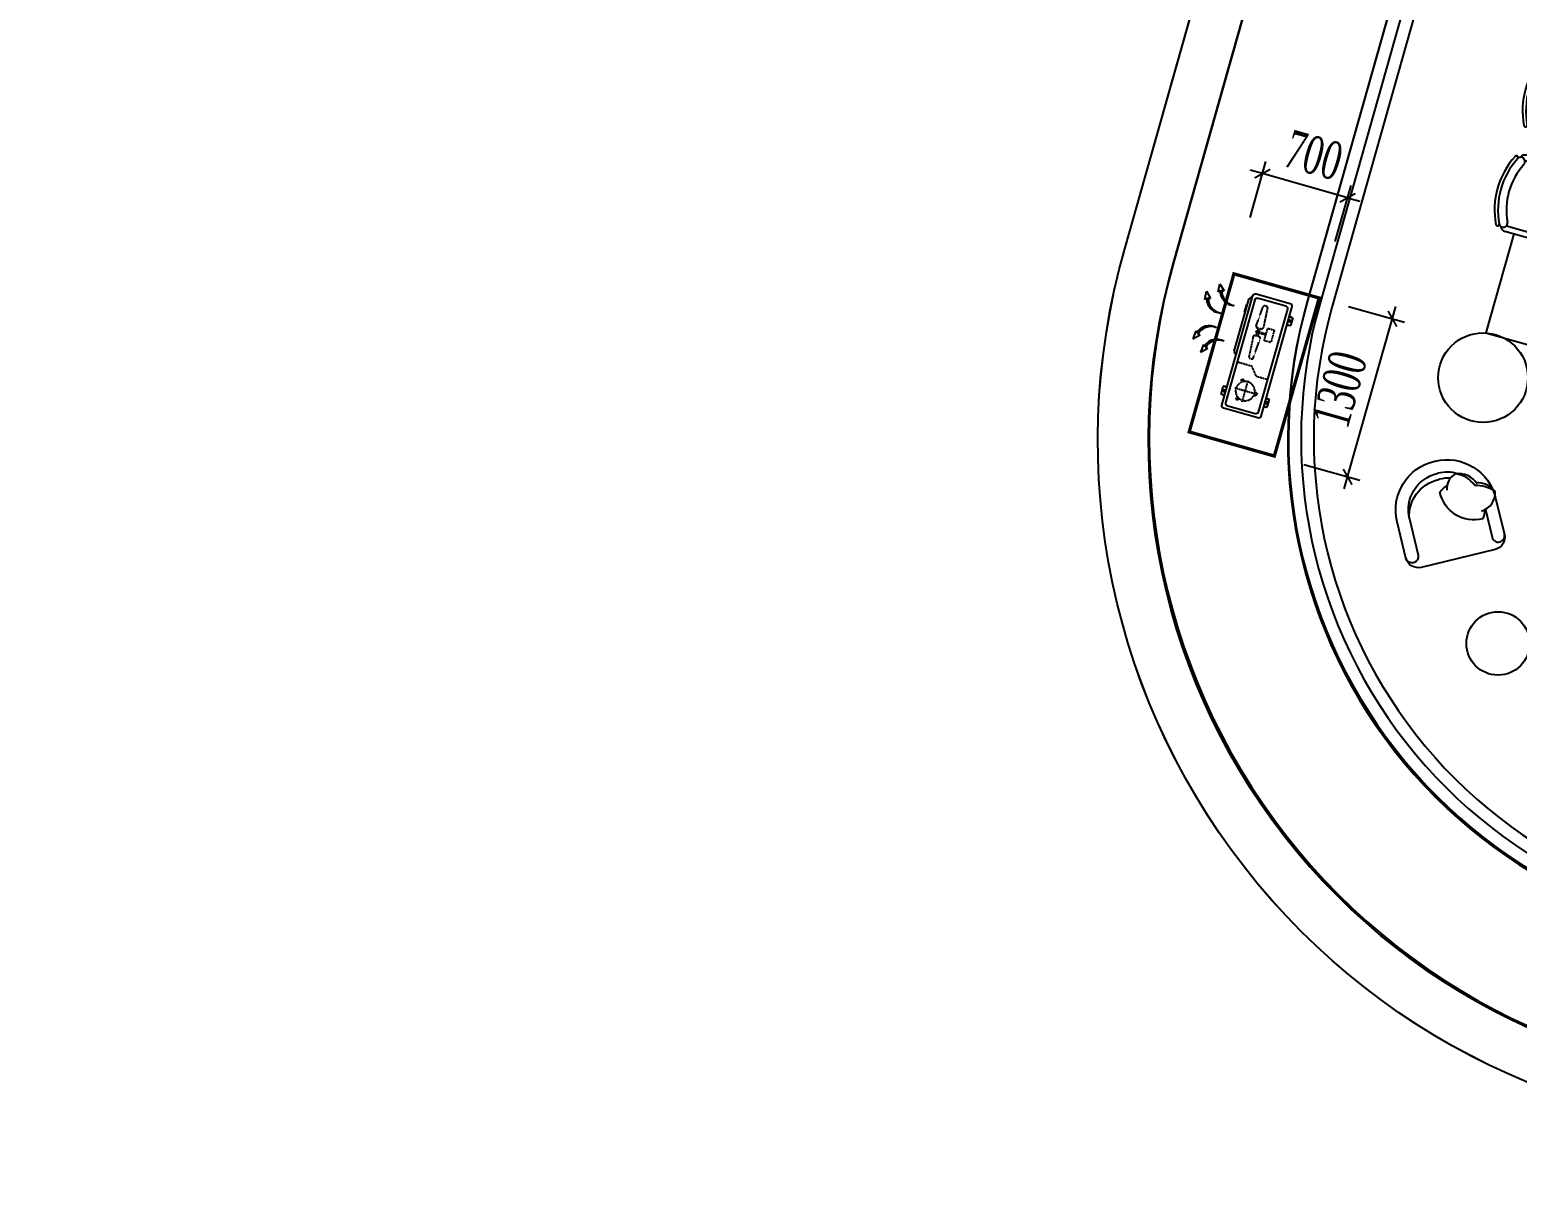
# Model space of a CAD drawing. Header units: millimetres. Extents: x -361654186 to 361255443, y -278569811 to 278836587.
# Drawn here: x -53173 to -41422, y 120343 to 129522 of the extents above; entities that cross this region are included whole.
import ezdxf

# ---------------------------------------------------------------- set-up
doc = ezdxf.new("R2010")
doc.units = ezdxf.units.MM
doc.header["$MEASUREMENT"] = 0
doc.linetypes.add('HIDDEN', pattern=[0.375, 0.25, -0.125])
for name, color, linetype in [('A-CORE-OTLN', 6, 'Continuous'), ('AC-EAD', 6, 'Continuous'), ('CCU_ De xuat MEP _ E', 2, 'Continuous'), ('IDEA - dim', 251, 'Continuous'), ('VCC-AC-unit AC', 1, 'Continuous'), ('Xref_NT1+NT2_MBDV Cot vach_220729$0$ccu12-Thay', 7, 'Continuous')]:
    doc.layers.add(name, color=color, linetype=linetype)
doc.layers.add('DO DIEN TICH SAN', color=40, linetype='Continuous', plot=False)
doc.styles.add('vntimeh.shx', font='vntimeh.shx', dxfattribs={"width": 0.65})
doc.dimstyles.new('1-150-HVAC DIM', dxfattribs={"dimscale": 100, "dimtxt": 3, "dimasz": 1, "dimexe": 1, "dimexo": 0, "dimgap": 1, "dimtad": 1, "dimdec": 0, "dimrnd": 10, "dimzin": 0, "dimdsep": 46, "dimtxsty": 'vntimeh.shx', "dimblk": 'ARCHTICK', "dimcen": 0.2, "dimdle": 1, "dimclrd": 7, "dimclre": 7, "dimclrt": 150, "dimadec": 0, "dimazin": 0, "dimtm": 1e-09, "dimtfac": 1, "dimtdec": 0, "dimtix": 1, "dimtmove": 0, "dimatfit": 3, "dimfxl": 3.6, "dimfxlon": 1, "dimtzin": 0, "dimarcsym": 0})

# ---------------------------------------------------------------- blocks, each defined once
blk = doc.blocks.new('OU DHCB')
at = {"ltscale": 10}
for p, q in [((-145297, -72608), (-145577, -72608)), ((-145597, -72628), (-145597, -73528)), ((-145568, -72656), (-145568, -73503)), ((-145324, -72636), (-145548, -72636)), ((-145302, -73503), (-145302, -72656)), ((-145277, -73528), (-145277, -72628)), ((-145252, -72667), (-145277, -72634)), ((-145252, -72667), (-145252, -73092)), ((-145252, -73092), (-145277, -73118)), ((-145577, -73548), (-145297, -73548)), ((-145548, -73523), (-145324, -73523))]:
    blk.add_line(p, q, dxfattribs=at)
for p, q in [((-145597, -72705), (-145627, -72711)), ((-145597, -72711), (-145627, -72711)), ((-145627, -72711), (-145627, -72774)), ((-145614, -72729), (-145614, -72756)), ((-145252, -72710), (-145247, -72711)), ((-145252, -72711), (-145247, -72711)), ((-145247, -72711), (-145247, -72774)), ((-145600, -72742), (-145627, -72742)), ((-145597, -72774), (-145627, -72774)), ((-145597, -72780), (-145627, -72774)), ((-145252, -72742), (-145246, -72742)), ((-145252, -72774), (-145247, -72774)), ((-145252, -72775), (-145247, -72774)), ((-145597, -73376), (-145627, -73382)), ((-145597, -73382), (-145627, -73382)), ((-145627, -73446), (-145627, -73382)), ((-145600, -73414), (-145627, -73414)), ((-145614, -73427), (-145614, -73400)), ((-145277, -73376), (-145247, -73382)), ((-145277, -73382), (-145247, -73382)), ((-145273, -73414), (-145246, -73414)), ((-145260, -73427), (-145260, -73400)), ((-145247, -73446), (-145247, -73382)), ((-145597, -73446), (-145627, -73446)), ((-145597, -73452), (-145627, -73446)), ((-145277, -73446), (-145247, -73446)), ((-145277, -73452), (-145247, -73446))]:
    blk.add_line(p, q)
at = {"linetype": 'HIDDEN', "ltscale": 1.5}
for p, q in [((-145414, -72691), (-145425, -72850)), ((-145392, -72679), (-145401, -72679)), ((-145367, -72850), (-145378, -72691)), ((-145414, -73101), (-145425, -72941)), ((-145412, -72928), (-145403, -72928)), ((-145403, -72928), (-145403, -72902)), ((-145403, -72902), (-145389, -72902)), ((-145389, -72928), (-145389, -72902)), ((-145389, -72928), (-145380, -72928)), ((-145367, -72941), (-145378, -73101)), ((-145424, -73458), (-145424, -73284)), ((-145372, -73298), (-145387, -73289)), ((-145384, -73301), (-145375, -73286)), ((-145505, -73371), (-145522, -73371)), ((-145514, -73362), (-145514, -73380)), ((-145511, -73371), (-145338, -73371)), ((-145387, -73453), (-145372, -73444)), ((-145384, -73441), (-145375, -73456))]:
    blk.add_line(p, q, dxfattribs=at)
for points in [[(-145514, -72845), (-145514, -72947), (-145460, -72947), (-145460, -72845)], [(-145438, -72893), (-145378, -72893), (-145378, -72899), (-145438, -72899)]]:
    blk.add_lwpolyline(points, close=True, dxfattribs=at)
for points in [[(-145460, -72902), (-145440, -72902), (-145440, -72889), (-145460, -72889)], [(-145412, -72864), (-145403, -72864), (-145403, -72890), (-145389, -72890), (-145389, -72864), (-145380, -72864)], [(-145568, -73236), (-145478, -73236), (-145422, -73168), (-145302, -73168)]]:
    blk.add_lwpolyline(points, dxfattribs=at)
for points in [[(-145401, -73299), (-145385, -73287, -0.677033), (-145371, -73295), (-145374, -73314)], [(-145499, -73386), (-145517, -73379, -0.677033), (-145517, -73363), (-145499, -73356)], [(-145374, -73428), (-145371, -73447, -0.677033), (-145385, -73455), (-145401, -73443)]]:
    blk.add_lwpolyline(points, format="xyb", dxfattribs=at)
for centre in [(-145614, -72742), (-145614, -73414), (-145260, -73414)]:
    blk.add_circle(centre, 6.4)
blk.add_circle((-145424, -73371), 75.8, dxfattribs=at)
at = {"ltscale": 10}
for centre, radius, start, end in [((-145577, -72628), 20, 90, 180), ((-145297, -72628), 20, 0, 90), ((-145548, -72656), 20, 90, 180), ((-145324, -72658), 22.3, 5.8369, 90.896), ((-145577, -73528), 20, 180, 270), ((-145548, -73503), 20, 180, 270), ((-145324, -73501), 22.3, 269.104, 354.1631), ((-145297, -73528), 20, 270, 0)]:
    blk.add_arc(centre, radius, start, end, dxfattribs=at)
at = {"linetype": 'HIDDEN', "ltscale": 1.5, "extrusion": (-3.70596e-18, -2.30289e-31, -1)}
for centre, start_param, end_param in [((-145401, -72692), 3.221423, 4.712389), ((-145392, -72692), 4.712389, 6.203355), ((-145412, -72851), 1.570796, 3.221423), ((-145380, -72851), -0.07983, 1.570796), ((-145412, -72940), 3.061763, 4.712389), ((-145380, -72940), 4.712389, 6.363015), ((-145401, -73100), 1.570796, 3.061763), ((-145392, -73100), 0.07983, 1.570796)]:
    blk.add_ellipse(centre, major_axis=(13.5, 0), ratio=0.942858, start_param=start_param, end_param=end_param, dxfattribs=at)
blk = doc.blocks.new('ki hieu qt')
at = {"layer": 'AC-EAD', "color": 7}
for points in [[(-276796163327.46399, 549769551681.08936), (-276796163446.06061, 549769551567.15027)], [(-276796163396.68091, 549769551574.91687), (-276796163446.06061, 549769551567.15027)], [(-276796163338.91742, 549769551517.02808), (-276796163364.60309, 549769551559.91077)], [(-276796163338.91742, 549769551517.02808), (-276796163327.46399, 549769551681.08936)], [(-276796163110.55872, 549769551464.18396), (-276796163229.15527, 549769551350.24487)], [(-276796163122.01202, 549769551300.1228), (-276796163110.55872, 549769551464.18396)], [(-276796163179.7757, 549769551358.0116), (-276796163229.15527, 549769551350.24487)], [(-276796163122.01202, 549769551300.1228), (-276796163147.69757, 549769551343.00525)], [(-276796163179.7757, 549769550597.07092), (-276796163229.15527, 549769550604.83765)], [(-276796163110.55872, 549769550490.89856), (-276796163229.15527, 549769550604.83765)], [(-276796163122.01202, 549769550654.95972), (-276796163147.69757, 549769550612.07727)], [(-276796163122.01202, 549769550654.95972), (-276796163110.55872, 549769550490.89856)], [(-276796163396.68091, 549769550380.16565), (-276796163446.06061, 549769550387.93225)], [(-276796163327.46399, 549769550273.99316), (-276796163446.06061, 549769550387.93225)], [(-276796163338.91742, 549769550438.05444), (-276796163364.60309, 549769550395.17175)], [(-276796163338.91742, 549769550438.05444), (-276796163327.46399, 549769550273.99316)]]:
    blk.add_lwpolyline(points, dxfattribs=at)
for centre, radius, start, end in [((-276796163644.43658, 549769551622.97937), 286.85271, 255.43444898, 347.307334455), ((-276796163679.50098, 549769551631.34888), 288.39512, 262.614727528, 348.709269443), ((-276796163427.53119, 549769551406.0741), 286.85271, 255.43444898, 347.307334455), ((-276796163462.59583, 549769551414.44348), 288.39512, 262.614727528, 348.709269443), ((-276796163644.43658, 549769550332.10315), 286.85271, 12.692958354, 104.566806371), ((-276796163679.50098, 549769550323.73364), 288.39512, 11.291477035, 97.385309421), ((-276796163427.53119, 549769550549.00842), 286.85271, 12.692958354, 104.566806371), ((-276796163462.59583, 549769550540.63904), 288.39512, 11.291477035, 97.385309421)]:
    blk.add_arc(centre, radius, start, end, dxfattribs=at)
blk = doc.blocks.new('DHCB.1')
at = {"xscale": -1, "rotation": 106.4733300107783}
blk.add_blockref('OU DHCB', (-194860, -237776), dxfattribs=at)
at = {"xscale": 0.4, "yscale": 0.4, "zscale": 0.4, "rotation": 286.4738024344239}
blk.add_blockref('ki hieu qt', (-179483459312, -168534274839), dxfattribs=at)
blk = doc.blocks.new('_ARCHTICK')
at = {"color": 0, "linetype": 'ByBlock', "const_width": 0.15}
blk.add_lwpolyline([(-0.5, -0.5), (0.5, 0.5)], dxfattribs=at)
blk = doc.blocks.new('*D214')
at = {"layer": 'CCU_ De xuat MEP _ E', "color": 7, "lineweight": -2, "transparency": 16777216}
for p, q in [((13272567, 1098863), (13272975, 1100304)), ((13272602, 1100306), (13273044, 1100181)), ((13272248, 1099057), (13272690, 1098932))]:
    blk.add_line(p, q, dxfattribs=at)
at = {"layer": 'Defpoints', "color": 0, "transparency": 16777216}
for p in [(13272369, 1100372), (13272948, 1100208), (13272015, 1099123)]:
    blk.add_point(p, dxfattribs=at)
at = {"layer": 'CCU_ De xuat MEP _ E', "color": 7, "lineweight": -2, "transparency": 16777216, "xscale": 100, "yscale": 100, "zscale": 100}
for p, rotation in [((13272948, 1100208), 74.16963809734146), ((13272594, 1098959), 254.1696380973414)]:
    blk.add_blockref('_ARCHTICK', p, dxfattribs=dict(at, rotation=rotation))
at = {"layer": 'CCU_ De xuat MEP _ E', "color": 150, "transparency": 16777216, "insert": (13272530, 1099652), "char_height": 300, "attachment_point": 5, "rotation": 74.1696, "style": 'vntimeh.shx'}
blk.add_mtext('1300', dxfattribs=at)
blk = doc.blocks.new('*D215')
at = {"layer": 'CCU_ De xuat MEP _ E', "color": 7, "lineweight": -2, "transparency": 16777216}
for p, q in [((13271823, 1101009), (13271948, 1101451)), ((13271921, 1101355), (13271825, 1101382)), ((13272594, 1101164), (13271921, 1101355)), ((13272495, 1100818), (13272621, 1101261)), ((13272594, 1101164), (13272690, 1101137))]:
    blk.add_line(p, q, dxfattribs=at)
at = {"layer": 'Defpoints', "color": 0, "transparency": 16777216}
for p in [(13271921, 1101355), (13271737, 1100707), (13272410, 1100516)]:
    blk.add_point(p, dxfattribs=at)
at = {"layer": 'CCU_ De xuat MEP _ E', "color": 7, "lineweight": -2, "transparency": 16777216}
for p, xscale, yscale, zscale, rotation in [((13271921, 1101355), 100, 100, 100, 344.1753043301733), ((13272594, 1101164), 99.99999999999999, 99.99999999999999, 99.99999999999999, 164.1753043301734)]:
    blk.add_blockref('_ARCHTICK', p, dxfattribs=dict(at, xscale=xscale, yscale=yscale, zscale=zscale, rotation=rotation))
at = {"layer": 'CCU_ De xuat MEP _ E', "color": 150, "transparency": 16777216, "insert": (13272326, 1101500), "char_height": 300, "attachment_point": 5, "rotation": 344.1753, "style": 'vntimeh.shx'}
blk.add_mtext('700', dxfattribs=at)
blk = doc.blocks.new('220403_HDN_Penthouse Plan$0$CH12')
for p, q in [((-312, -149), (-312, -572)), ((-268, -149), (-268, -640)), ((268, -640), (268, -149)), ((312, -572), (312, -149)), ((-232, -675), (232, -675))]:
    blk.add_line(p, q)
for centre, radius, start, end in [((-268, -149), 44.6, 111.9391, 180), ((-274, -77), 13.4, 116.2506, 296.2506), ((-253, -119), 33.5, 116.2506, 296.2506), ((0, -632), 632, 63.7494, 116.2506), ((0, -632), 605, 63.7494, 116.2506), ((0, -632), 538, 63.7494, 116.2506), ((253, -119), 33.5, 243.7494, 63.7494), ((274, -77), 13.4, 243.7494, 63.7494), ((268, -149), 44.6, 0, 68.0609), ((-290, -550), 31.6, 225, 315), ((290, -550), 31.6, 225, 315), ((-232, -640), 35.7, 180, 270), ((232, -640), 35.7, 270, 0)]:
    blk.add_arc(centre, radius, start, end)
blk = doc.blocks.new('A$C49725ECB')
at = {"layer": 'A-CORE-OTLN', "color": 2}
blk.add_circle((-18000, 6993), 354, dxfattribs=at)
at = {"layer": 'IDEA - dim'}
for p, q in [((-19500, 11643, 0), (-19500, 7202, 0)), ((-19400, 11643, 0), (-19400, 7202, 0)), ((-19300, 11643, 0), (-19300, 7202, 0))]:
    blk.add_line(p, q, dxfattribs=at)
at = {"layer": 'IDEA - dim', "elevation": 0}
blk.add_lwpolyline([(-18074, 8152), (-18074, 7340), (-17093, 7340)], dxfattribs=at)
at = {"layer": 'IDEA - dim', "extrusion": (4.89284e-07, 3.80675e-06, 1), "elevation": 3}
for points in [[(-17801, 5565), (-18064, 5417, -0.414214), (-18198, 5455), (-18344, 5713, -0.414214), (-18193, 6251), (-18188, 6254), (-18184, 6256, -0.414214), (-17646, 6105), (-17501, 5847, -0.414214), (-17539, 5713), (-17801, 5565)], [(-17817, 6172, 0.306663), (-18003, 6202, 0.30633), (-18034, 6061, -0.872847)], [(-18257, 5762, -0.372719), (-18120, 6122), (-18116, 6125)], [(-18257, 5762, -0.414214), (-18144, 6165), (-18140, 6168)], [(-17988, 6208, 0.130591), (-18136, 6170), (-18140, 6168)], [(-18033, 6159, 0.072384), (-18112, 6127), (-18116, 6125)], [(-17664, 6153, 0.14773), (-17831, 6156, 0.213343), (-18003, 6202, 0.178662)], [(-17726, 5975, 0.356772), (-17664, 6153, 0.249542), (-17826, 6179, -9.61688)], [(-17706, 5990, -0.165541), (-17700, 5918, -0.425989), (-18081, 6029, -0.121523), (-18042, 6095, 7.115464)], [(-17698, 5997), (-17587, 5799, 0.414214), (-17520, 5780), (-17520, 5780, 0.414214), (-17501, 5847)], [(-18257, 5762), (-18112, 5503, -0.414214), (-18131, 5436), (-18131, 5436, -0.414214), (-18198, 5455)]]:
    blk.add_lwpolyline(points, format="xyb", dxfattribs=at)
at = {"layer": 'IDEA - dim'}
blk.add_circle((-17315, 5004, 3), 250, dxfattribs=at)
for radius in [4000, 3900, 3800]:
    blk.add_arc((-15500, 7202, 0), radius, 180, 291.1963, dxfattribs=at)
at = {"layer": 'IDEA - dim', "extrusion": (-2.65277e-20, -9.90083e-20, -1), "xscale": -1, "zscale": -1, "rotation": 269.9999741278352}
for p in [(18297, 9278), (18297, 8465)]:
    blk.add_blockref('220403_HDN_Penthouse Plan$0$CH12', p, dxfattribs=at)
blk = doc.blocks.new('DAN NONG ST')
at = {"layer": 'CCU_ De xuat MEP _ E', "color": 1, "const_width": 26, "elevation": 0}
blk.add_lwpolyline([(13271695.7, 1100563.2), (13272369.1, 1100372.2), (13272015.1, 1099123.4), (13271342.5, 1099314.1), (13271695.7, 1100563.2)], dxfattribs=at)
at = {"layer": 'VCC-AC-unit AC', "rotation": 237.6973180325543}
blk.add_blockref('DHCB.1', (13248734.6, 918124.6, 0), dxfattribs=at)
at = {"layer": 'CCU_ De xuat MEP _ E'}
for p1, p2, distance, picture, middle in [((13272409.9, 1100515.9, 0), (13271737.3, 1100706.5, 0), -674, '*D215', (13272325.5, 1101500.2, 0)), ((13272014.9, 1099123.4, 0), (13272369, 1100372.3, 0), -601.8, '*D214', (13272530.5, 1099651.9, 0))]:
    dim = blk.add_aligned_dim(p1=p1, p2=p2, distance=distance, dimstyle='1-150-HVAC DIM', dxfattribs=at)
    dim.commit()
    dim.dimension.update_dxf_attribs({"geometry": picture, "text_midpoint": middle})

msp = doc.modelspace()

# ---------------------------------------------------------------- linework, layer by layer
at = {"layer": 'DO DIEN TICH SAN', "elevation": 0}
msp.add_lwpolyline([(-72832.1, 124588.1), (-60862.8, 139086.9, -0.4142136), (-59456.5, 139221.1), (-51280.7, 132469.2, 0.41477), (-48461.1, 132740.8), (-45156.5, 136750.2), (-41452.4, 135703.6), (-41994.2, 133786.2, -0.1613219), (-42478.9, 133390.8, 0.2677454), (-42546.4, 133308), (-44136.6, 127680.4, 0.5259326), (-38767.4, 121214.1), (-26457.8, 122381, 0.3101758), (-22041.6, 126071), (-9402.9, 170798.6, 0.0598796)], format="xyb", dxfattribs=at)
at = {"layer": 'Xref_NT1+NT2_MBDV Cot vach_220729$0$ccu12-Thay', "elevation": 0}
for points in [[(-38809, 147637.4), (-38809, 147637.4), (-39635.1, 144713.9), (-42127.3, 135894.3), (-40780.1, 135513.6), (-43078.8, 127378.6, 0.5291999), (-38872.1, 122309.1), (-26563.6, 123475.9, 0.3082121), (-23100, 126370.7)], [(-21657.1, 125961.9, -0.3084016), (-26419.7, 121983), (-38729.6, 120816, -0.5289436), (-44521.5, 127790.2), (-42930, 133422.6, -0.2111738), (-42638.9, 133758.5, 0.1470455), (-42361.4, 133959), (-41837.6, 135812.5)], [(-21656.9, 125961.8, -0.3084016), (-26419.4, 121982.9), (-38729.3, 120815.9, -0.5289436), (-44521.3, 127790.1), (-42929.7, 133422.5, -0.2111738), (-42638.6, 133758.4, 0.1470455), (-42361.1, 133958.9), (-41837.4, 135812.4)], [(-22041.9, 126071.1, -0.3083681), (-26458.1, 122381.1), (-38767.4, 121214.2, -0.5290007), (-44136.8, 127680.5), (-42546.6, 133308.1, -0.1844665), (-42479.2, 133390.9, 0.1613038), (-41994.5, 133786.3), (-41452.7, 135703.7), (-41837.6, 135812.5)], [(-42546.4, 133308), (-44136.6, 127680.4, 0.5290007), (-38767.4, 121214.1), (-26457.8, 122381, 0.3083681), (-22041.7, 126071)]]:
    msp.add_lwpolyline(points, format="xyb", dxfattribs=at)

# ---------------------------------------------------------------- block references
at = {"color": 1, "rotation": 344.2212255667963}
msp.add_blockref('A$C49725ECB', (-26271.7, 115148.2, 0), dxfattribs=at)
at = {"layer": 'CCU_ De xuat MEP _ E', "extrusion": (7.52316e-37, 3.29453e-06, 1)}
msp.add_blockref('DAN NONG ST', (-13315355.7, -972970.3, 0.4), dxfattribs=at)

doc.saveas('drawing.dxf')
